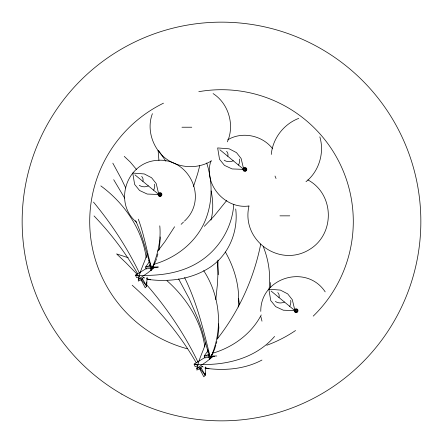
<?xml version="1.0" encoding="UTF-8"?>
<svg xmlns="http://www.w3.org/2000/svg" width="443" height="443" viewBox="0 0 443 443"><rect width="100%" height="100%" fill="white"/><g stroke="black" fill="none" stroke-linecap="round" stroke-linejoin="round"><path stroke-width="0.66" d="M140.94 279.605L145.26 287.823L146.655 286.161L146.716 282.036M199.511 368.587L203.835 376.81L205.225 375.149L205.259 373.084M260.777 311.39C260.318 277.401 306.589 263.602 325.206 291.887M141.256 279.406L146.655 286.161L147.098 277.24M199.832 368.388L205.225 375.149L205.635 366.909M269.051 289.44C270.8 274.893 268.702 259.925 263.164 246.369M238.218 307.01C240.289 287.922 234.796 268.596 225.409 252.056M248.994 205.984C240.892 240.411 279.66 268.17 309.646 249.415C335.273 233.854 334.387 194.056 307.868 179.908M159.059 249.99L160.283 238.899L160.161 236.894M217.635 338.978L218.859 327.881L218.604 323.872M233.782 204.289C232.237 228.095 218.41 250.306 198.021 262.594C179.315 273.968 156.977 276.277 135.536 275.136L136.505 277.528L139.152 277.966M215.774 299.75L217.469 283.891L218 272.689L217.978 260.113M271.282 154.452C272.683 138.449 283.78 124.068 298.759 118.37M260.728 244.049C253.911 278.531 238.921 311.368 217.214 339.028M210.962 220.105C213.543 210.63 213.083 200.469 211.134 190.922M199.749 165.737L197.672 173.65L193.486 186.536M210.912 161.019C202.983 184.078 224.983 209.456 248.916 205.989M155.925 260.617L156.512 258.623M156.905 257.294L157.885 253.977M215.868 344.953L214.501 349.599L209.511 359.55L208.426 354.4M216.262 343.624L216.849 341.631M142.48 279.118L138.249 281.1C139.407 271.432 144.634 262.671 147.314 253.335M201.05 368.1L196.825 370.082C197.921 360.635 203.016 352.069 205.668 342.965M149.579 264.128L150.936 270.568C157.271 256.691 161.252 241.208 159.785 225.847M178.645 279.001L189.011 298.261L197.816 318.478L201.482 328.695L207.335 349.245L210.458 357.988C223.388 330.029 220.42 296.356 203.697 270.645M152.398 113.663C146.816 128.177 151.761 145.31 162.742 155.991C175.838 168.119 196.454 170.14 211.66 160.792M227.337 141.838C234.945 125.17 228.571 103.429 213.1 93.589M135.602 220.614C142.856 236.119 146.196 252.964 151.888 269.001L155.637 261.215M150.936 270.568L153.871 264.715M209.511 359.55L212.446 353.697M174.586 226.75L165.084 241.418L157.78 251.087M261.248 314.951C251.347 333.994 232.868 347.345 212.49 353.292M143.992 277.589L138.222 279.383L138.952 278.226M202.567 366.577L196.792 368.366L197.528 367.214M149.468 261.597L145.631 266.985L146.112 268.945L150.825 268.225M208.038 350.579L204.201 355.973L204.688 357.927L209.395 357.213M226.833 200.33L214.13 216.023L204.317 226.334M274.577 336.447C254.891 359.4 223.139 366.339 194.106 364.118L195.075 366.511L197.063 366.837M181.126 224.324L183.507 222.021M184.46 221.096C209.063 198.486 188.779 156.385 155.825 160.466C126.122 163.434 113.414 202.983 136.455 222.231M154.563 267.362L147.735 272.86L138.222 279.383M213.138 356.349L206.305 361.842L196.792 368.366M305.986 181.719C319.065 171.33 324.597 152.813 319.846 136.854M261.946 360.054C244.686 369.268 224.147 370.963 205.015 368.155M227.669 139.872C241.994 131.095 262.212 135.325 272.434 148.51M146.517 268.38L135.536 275.136L139.418 276.36M205.092 357.363L194.106 364.118L197.988 365.342M150.731 265.335L145.631 266.985L150.271 266.991M153.92 264.305C174.536 258.319 193.098 244.686 203.021 225.404C212.629 206.161 213.388 183.275 206.682 163.007M209.301 354.322L204.201 355.973L208.841 355.973M152.165 268.021L158.223 267.101M210.741 357.008L214.777 356.394M181.962 127.224L191.786 127.224M279.948 215.846L289.766 215.846M152.924 266.991L158.229 266.996M210.835 355.978L216.804 355.984M243.733 169.392L232.11 168.933L224.479 165.383L219.529 159.286L217.657 147.929L229.208 148.837L236.49 152.619L241.114 158.472L243.733 169.392L219.861 149.751M158.151 194.483L147.209 194.051L139.584 190.501L134.628 184.404L132.762 173.047L144.307 173.949L151.589 177.737L156.218 183.59L158.832 194.51M294.252 310.632L283.315 310.2L275.684 306.65L270.734 300.553L268.862 289.196L280.408 290.104L287.695 293.886L292.319 299.739L294.938 310.659M147.104 279.278C168.717 282.418 191.941 279.328 210.397 267.057C229.109 254.437 238.439 231.124 235.715 208.985M143.299 277.584L144.595 277.994M146.533 278.603L150.415 279.826M201.87 366.566L203.165 366.976M205.109 367.59L208.991 368.814M128.21 257.743L116.592 253.905L125.973 262.788L137.313 274.427M100.832 185.894C124.167 203.016 142.137 228.881 146.234 257.881M134.96 174.863L158.306 194.078M271.066 291.012L294.412 310.227M132.164 285.22C157.343 307.553 179.481 333.524 196.232 362.773M124.239 156.373L130.203 161.988L136.71 169.719M167.017 280.762C186.309 297.851 201.288 321.003 204.81 346.869M94.032 215.929C110.789 233.395 125.624 252.776 137.657 273.791M146.356 284.428C166.856 307.918 184.432 334.016 198.004 362.097M93.484 202.086C111.498 223.859 127.152 247.643 139.434 273.115M158.411 150.288L165.898 161.252M113.707 179.697L124.671 198.137M112.827 163.157L121.338 178.85L125.762 188.042M200.889 367.485L205.225 375.149M142.314 278.503L146.655 286.161M184.631 277.639L185.218 278.868C197.356 303.959 203.752 331.12 210.458 357.988M275.009 176.037L276.039 178.518M138.305 219.174C144.363 235.355 147.032 252.482 151.888 269.001M238.605 298.349L239.364 304.291M260.866 316.673L261.996 321.175M207.335 349.245L208.149 353.11M148.765 260.262L149.169 262.195M270.291 282.534L270.778 287.274M158.096 150.41L158.943 160.46M161.158 195.668A0.919 0.919 0 0 1 161.008 195.861M160.82 196.005A0.919 0.919 0 0 1 159.491 195.524A0.919 0.919 0 0 1 160.194 194.3A0.919 0.919 0 0 1 161.28 195.208M154.574 184.188A10.455 9.353 -24 0 1 153.594 190.197M141.671 176.447A6.025 5.394 -24 0 1 142.901 181.397M148.361 185.888A8.838 7.913 -24 0 1 139.279 185.296M198.813 91.679A131.787 131.787 0 0 1 313.229 316.125M295.547 330.517A131.787 131.787 0 0 1 266.764 345.269M187.389 348.796A131.787 131.787 0 0 1 163.489 103.169M290.68 300.337A10.455 9.353 -24 0 1 289.7 306.346M277.778 292.596A6.025 5.394 -24 0 1 279.001 297.546M284.461 302.037A8.838 7.913 -24 0 1 275.385 301.445M246.147 170.328A0.919 0.919 0 0 1 246.053 170.549M245.909 170.743A0.919 0.919 0 0 1 245.256 171.015M244.796 170.887A0.919 0.919 0 0 1 244.697 169.359A0.919 0.919 0 0 1 246.147 169.852M239.475 159.076A10.455 9.353 -24 0 1 238.495 165.084M226.572 151.334A6.025 5.394 -24 0 1 227.802 156.279M233.256 160.77A8.838 7.913 -24 0 1 224.18 160.183M217.203 261.121A619.259 338.219 15.2 0 1 218.205 274.726M159.425 195.529A1.179 1.179 0 0 0 161.197 194.51A1.179 1.179 0 0 0 159.425 193.486A1.179 1.179 0 0 0 159.425 195.529M159.065 196.155A1.905 1.905 0 0 0 161.916 194.51A1.905 1.905 0 0 0 159.065 192.86A1.905 1.905 0 0 0 159.065 196.155M159.342 195.673A1.346 1.346 0 0 0 161.357 194.51A1.346 1.346 0 0 0 159.342 193.342A1.346 1.346 0 0 0 159.342 195.673M295.808 312.01A0.919 0.919 0 0 0 297.353 311.595A0.919 0.919 0 0 0 296.223 310.465A0.919 0.919 0 0 0 295.808 312.01M295.525 311.678A1.179 1.179 0 0 0 297.297 310.659A1.179 1.179 0 0 0 295.525 309.635A1.179 1.179 0 0 0 295.525 311.678M295.165 312.304A1.905 1.905 0 0 0 298.017 310.659A1.905 1.905 0 0 0 295.165 309.009A1.905 1.905 0 0 0 295.165 312.304M295.442 311.822A1.346 1.346 0 0 0 297.463 310.659A1.346 1.346 0 0 0 295.442 309.491A1.346 1.346 0 0 0 295.442 311.822M244.32 170.417A1.179 1.179 0 0 0 246.092 169.392A1.179 1.179 0 0 0 244.32 168.368A1.179 1.179 0 0 0 244.32 170.417M243.96 171.037A1.905 1.905 0 0 0 246.817 169.392A1.905 1.905 0 0 0 243.96 167.742A1.905 1.905 0 0 0 243.96 171.037M244.243 170.555A1.346 1.346 0 0 0 246.258 169.392A1.346 1.346 0 0 0 244.243 168.224A1.346 1.346 0 0 0 244.243 170.555M121.825 394.143A199.35 199.35 0 0 0 420.85 221.5A199.35 199.35 0 0 0 121.825 48.857A199.35 199.35 0 0 0 121.825 394.143"/></g></svg>
